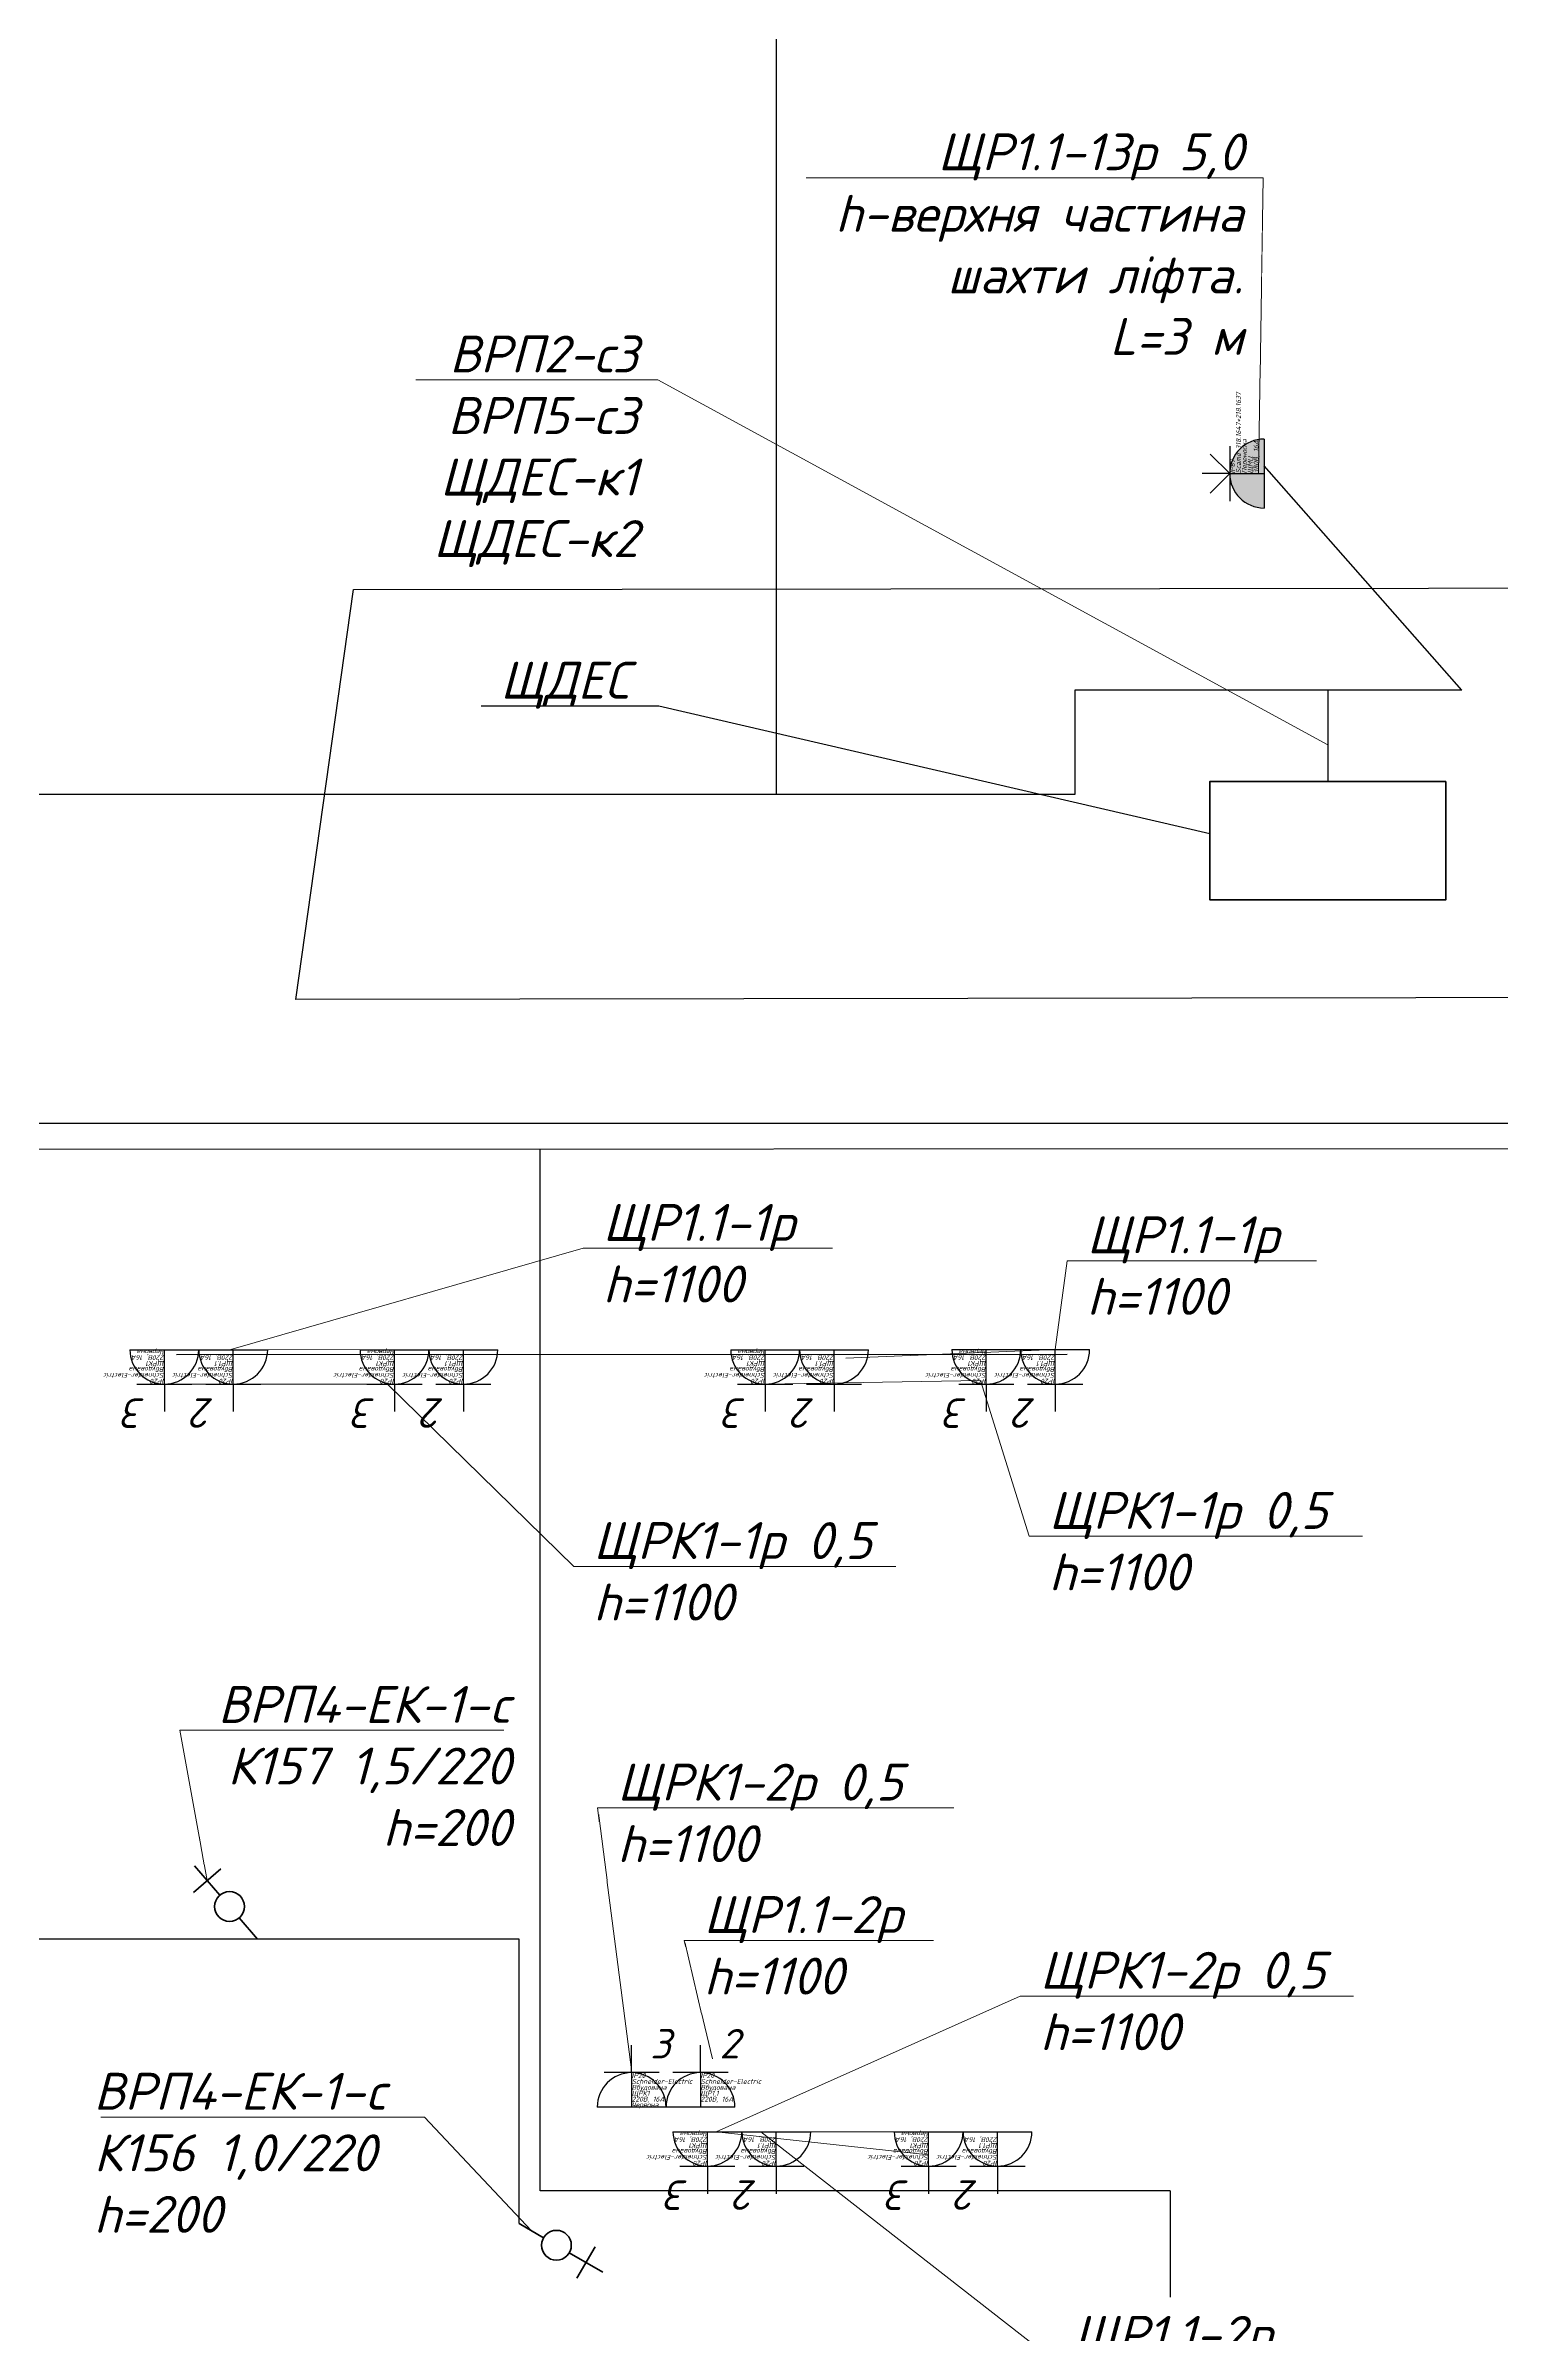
# Model space of a CAD drawing. Header units: millimetres. Extents: x -164867 to 807677, y -316775 to 513985.
# Drawn here: x -41479 to -34083, y 246605 to 258233 of the extents above; entities that cross this region are included whole.
import ezdxf
from ezdxf import colors
from ezdxf.entities.mleader import LeaderData, LeaderLine
from ezdxf.enums import TextEntityAlignment as Align
from ezdxf.math import Vec2, Vec3

# ---------------------------------------------------------------- set-up
doc = ezdxf.new("R2010")
doc.units = ezdxf.units.MM
doc.layers.add('E_Hidden atributes', color=2, linetype='Continuous', plot=False)
for name, color, linetype, lineweight in [('E_В лотку', 5, 'Kabl_in_Lotok', 30), ('E_В лотку_аварійні', 1, 'Kabl_in_Lotok', 30), ('E_Обладнання', 84, 'Continuous', 35), ('E_Позначення', 7, 'Continuous', 15), ('E_Розп. мережі', 5, 'Continuous', 30), ('E_Щити', 1, 'Continuous', 50)]:
    doc.layers.add(name, color=color, linetype=linetype, lineweight=lineweight)
doc.layers.add('E_Зміни', color=7, linetype='Continuous')
doc.styles.add('GOST 2.304', font='isocpeui.ttf')
doc.styles.add('ISO', font='isocpeui.ttf')
doc.styles.add('orientation to layout', font='isocpeui.ttf')
doc.styles.add('ГОСТ 2.304', font='isocpeui.ttf')
doc.linetypes.add('Kabl_in_Lotok', pattern='A,10,[130,ltypeshp.shx,S=1,R=0,X=0,Y=0],1,[130,ltypeshp.shx,S=1,R=90,X=0,Y=-1],1,[130,ltypeshp.shx,S=1,R=0,X=0,Y=0],10', length=22)
doc.linetypes.add('Kabl_in_Tube', pattern='A,10,[133,ltypeshp.shx,S=1,R=0,X=0,Y=0],10', length=20)

# ---------------------------------------------------------------- blocks, each defined once
blk = doc.blocks.new('_None')
blk = doc.blocks.new('*U506')
at = {"color": 0, "linetype": 'Continuous', "lineweight": 30}
for p, q in [((0, 275), (0, 415)), ((0, 275), (0, 415)), ((0, 275), (0, 415)), ((140, 275), (-140, 275)), ((0, 275), (0, 100)), ((175, 100), (-175, 100))]:
    blk.add_line(p, q, dxfattribs=at)
blk.add_arc((0, 100), 175, 0, 180, dxfattribs=at)
at = {"color": 0, "style": 'orientation to layout'}
blk.add_attdef('AMOUNT', text='', height=150, dxfattribs=at).set_placement((147, 422), align=Align.MIDDLE_CENTER)
at = {"layer": 'E_Hidden atributes', "style": 'GOST 2.304'}
for tag, p in [('IP', (0, 248)), ('VENDOR', (0, 218)), ('INSTALATION', (0, 188)), ('LOCATION', (0, 158)), ('COLOR', (0, 100)), ('VOLTAGE_CURRENT', (0, 128))]:
    blk.add_attdef(tag, p, '', height=25, dxfattribs=at)
blk = doc.blocks.new('*U508')
h = blk.add_hatch(color=0)
h.dxf.hatch_style = 1
h.paths.add_polyline_path([(175, 100, 1), (-175, 100)])
at = {"color": 0, "lineweight": 30}
for q in [(-99, 374), (99, 374)]:
    blk.add_line((0, 275), q, dxfattribs=at)
at = {"color": 0, "linetype": 'Continuous', "lineweight": 30}
for p, q in [((0, 275), (0, 415)), ((0, 275), (0, 415)), ((0, 275), (0, 415)), ((140, 275), (-140, 275)), ((0, 275), (0, 100)), ((175, 100), (-175, 100))]:
    blk.add_line(p, q, dxfattribs=at)
blk.add_arc((0, 100), 175, 0, 180, dxfattribs=at)
at = {"color": 0, "style": 'orientation to layout'}
blk.add_attdef('AMOUNT', text='', height=150, dxfattribs=at).set_placement((147, 422), align=Align.MIDDLE_CENTER)
at = {"layer": 'E_Hidden atributes', "style": 'GOST 2.304'}
for tag, p in [('IP', (0, 248)), ('VENDOR', (0, 218)), ('INSTALATION', (0, 188)), ('LOCATION', (0, 158)), ('COLOR', (0, 100)), ('VOLTAGE_CURRENT', (0, 128))]:
    blk.add_attdef(tag, p, '', height=25, dxfattribs=at)
blk = doc.blocks.new('электровывод')
at = {"color": 0, "linetype": 'ByBlock', "lineweight": -2}
for p, q in [((-122.6, 123.9), (-204.8, 207)), ((-202.4, 127.2), (-125, 203.7)), ((-59.5, 60.1), (0, 0))]:
    blk.add_line(p, q, dxfattribs=at)
blk.add_circle((-91, 92), 44.9, dxfattribs=at)

msp = doc.modelspace()

# ---------------------------------------------------------------- linework, layer by layer
at = {"layer": 'E_В лотку', "ltscale": 100}
for points in [[(-37767.19, 265623.54), (-37767.19, 254427.95)], [(-34282.62, 254958.88), (-36249.92, 254958.88), (-36249.92, 254427.95), (-42603.4, 254427.95), (-42603.4, 252626.73)], [(-42603.4, 250858.22), (-42603.4, 252626.73), (24513.14, 252644.1)]]:
    msp.add_lwpolyline(points, dxfattribs=at)
at = {"layer": 'E_В лотку', "linetype": 'Kabl_in_Tube', "ltscale": 70}
msp.add_lwpolyline([(-34282.62, 254958.88), (-35287.45, 256098.1)], dxfattribs=at)
at = {"layer": 'E_В лотку_аварійні', "ltscale": 100}
msp.add_lwpolyline([(-45332.62, 251307.54), (-45332.62, 252757.54), (28547.38, 252757.54), (28547.38, 266523.91)], dxfattribs=at)
at = {"layer": 'E_Розп. мережі'}
for points in [[(-35764.4, 247333.54), (-38965.97, 247333.54), (-38965.97, 252626.73)], [(-36288.27, 251583.5), (-40814.86, 251581.8)], [(-39072.43, 247166.88), (-39072.43, 248612.88), (-42603.4, 248612.88), (-42603.4, 249254.85)], [(-35764.4, 247333.54), (-35764.4, 244333.54), (-39023.22, 244333.54), (-39023.22, 237167.87)]]:
    msp.add_lwpolyline(points, dxfattribs=at)
at = {"layer": 'E_Щити'}
msp.add_lwpolyline([(-34363.97, 254493.54), (-34363.97, 253893.54), (-35563.97, 253893.54), (-35563.97, 254493.54)], close=True, dxfattribs=at)

# ---------------------------------------------------------------- block references
at = {"layer": 'E_Обладнання', "color": 175, "true_color": 0x4554a5, "rotation": 89.99999999999999}
msp.add_blockref('*U508', (-35187.45, 256059.03), dxfattribs=at).add_auto_attribs({'INSTALATION': 'Переносна', 'IP': 'IP67', 'VENDOR': 'Scame 318.1647+218.1637', 'LOCATION': 'ЩМЦ', 'VOLTAGE_CURRENT': '380В, 16А'})
at = {"layer": 'E_Обладнання', "color": 1, "rotation": 180}
for p in [(-40875.83, 251707.54), (-39706.38, 251707.54), (-37822.92, 251707.54), (-36699.1, 251707.55), (-38116.26, 247734.03), (-36992.44, 247734.04)]:
    msp.add_blockref('*U506', p, dxfattribs=at).add_auto_attribs({'AMOUNT': '3', 'INSTALATION': 'Вбудована', 'IP': 'IP20', 'VENDOR': 'Schneider-Electric', 'LOCATION': 'ЩРК1', 'VOLTAGE_CURRENT': '220В, 16А', 'COLOR': 'Червона'})
at = {"layer": 'E_Обладнання', "rotation": 180}
for p in [(-40525.83, 251707.54), (-39356.38, 251707.54), (-37472.92, 251707.54), (-36349.1, 251707.55), (-37766.26, 247734.03), (-36642.44, 247734.04)]:
    msp.add_blockref('*U506', p, dxfattribs=at).add_auto_attribs({'AMOUNT': '2', 'INSTALATION': 'Вбудована', 'IP': 'IP20', 'VENDOR': 'Schneider-Electric', 'LOCATION': 'ЩР1.1', 'VOLTAGE_CURRENT': '220В, 16А'})
at = {"layer": 'E_Обладнання', "xscale": -1.687500000021705, "yscale": 1.687500000021705, "zscale": 1.687500000021704}
for p, rotation in [((-40401.85, 248612.88), 85.51933324086905), ((-39072.43, 247166.88), 284.4892115701171)]:
    msp.add_blockref('электровывод', p, dxfattribs=dict(at, rotation=rotation))
at = {"layer": 'E_Обладнання', "color": 1}
msp.add_blockref('*U506', (-38501.45, 247659.02), dxfattribs=at).add_auto_attribs({'AMOUNT': '3', 'INSTALATION': 'Вбудована', 'IP': 'IP20', 'VENDOR': 'Schneider-Electric', 'LOCATION': 'ЩРК1', 'VOLTAGE_CURRENT': '220В, 16А', 'COLOR': 'Червона'})
at = {"layer": 'E_Обладнання'}
msp.add_blockref('*U506', (-38151.45, 247659.02), dxfattribs=at).add_auto_attribs({'AMOUNT': '2', 'INSTALATION': 'Вбудована', 'IP': 'IP20', 'VENDOR': 'Schneider-Electric', 'LOCATION': 'ЩР1.1', 'VOLTAGE_CURRENT': '220В, 16А'})

# ---------------------------------------------------------------- next in the draw order: leaders
at = {"layer": 'E_Позначення'}
ml = msp.add_multileader_mtext('Standard', dxfattribs=at)
ml.set_content('ЩР1.1-13р 5,0\\Ph-верхня частина\\Pшахти ліфта.\\PL=3 м', color=256, style='ГОСТ 2.304')
ml.set_leader_properties(color=256, linetype='ByLayer', lineweight=-1)
ml.set_arrow_properties(name='NONE')
ml.build(insert=Vec2(0, 0))
ml.multileader.update_dxf_attribs({"has_dogleg": 0, "text_left_attachment_type": 6, "text_right_attachment_type": 6, "text_top_attachment_type": 10, "dogleg_length": 0, "arrow_head_size": 1})
ctx = ml.context
ctx.base_point, ctx.char_height, ctx.arrow_head_size, ctx.landing_gap_size, ctx.plane_origin = Vec3(-37678.62, 257562.32), 187.5, 1, 100, Vec3(-37740.81, 254991.04)
ctx.left_attachment, ctx.right_attachment, ctx.text_align_type = 6, 6, 2
notes = []
notes.append((ctx, [(1, (1, 1, 0), (-35292.4, 257562.32), (-1, 0), 0, [(0, [(-35315.63, 256059.03)], 0, [])])]))
ctx.mtext.insert, ctx.mtext.alignment, ctx.mtext.flow_direction = Vec3(-35392.4, 257787.32), 3, 5
ctx.mtext.has_bg_fill, ctx.mtext.bg_color, ctx.mtext.bg_scale_factor, ctx.mtext.bg_transparency, ctx.mtext.use_window_bg_color = 1, -1027028792, 1.5, 0, 1
at = {"layer": 'E_Позначення', "color": 7, "lineweight": 9}
ml = msp.add_multileader_mtext('Standard', dxfattribs=at)
ml.set_content('ЩДЕС', color=7, style='ISO')
ml.set_leader_properties()
ml.set_arrow_properties(name='NONE')
ml.build(insert=Vec2(0, 0))
ml.multileader.update_dxf_attribs({"has_text_frame": 1, "text_left_attachment_type": 7, "text_right_attachment_type": 8, "dogleg_length": 100, "arrow_head_size": 200})
ctx = ml.context
ctx.base_point, ctx.char_height, ctx.arrow_head_size, ctx.landing_gap_size, ctx.plane_origin = Vec3(-39228.49, 254877.7), 187.5, 200, 50, Vec3(-80735.01, 250377.72)
ctx.left_attachment, ctx.right_attachment, ctx.text_align_type = 7, 8, 2
notes.append((ctx, [(0, (1, 1, 0), (-38362.86, 254877.7), (-1, 0), 100, [(0, [(-35563.87, 254228.58)], 0, [])])]))
ctx.mtext.insert, ctx.mtext.alignment, ctx.mtext.line_spacing_factor, ctx.mtext.flow_direction = Vec3(-38512.86, 255102.7), 3, 0.72, 5
ctx.mtext.has_bg_fill, ctx.mtext.bg_color, ctx.mtext.bg_scale_factor, ctx.mtext.bg_transparency, ctx.mtext.use_window_bg_color = 1, -1027028792, 1.5, 0, 1
at = {"layer": 'E_Позначення'}
ml = msp.add_multileader_mtext('Standard', dxfattribs=at)
ml.set_content('ЩР1.1-1р\\Ph=1100', color=256, style='ГОСТ 2.304')
ml.set_leader_properties(color=256, linetype='ByLayer', lineweight=-1)
ml.set_arrow_properties(name='NONE')
ml.build(insert=Vec2(0, 0))
ml.multileader.update_dxf_attribs({"has_dogleg": 0, "text_left_attachment_type": 6, "text_right_attachment_type": 6, "text_top_attachment_type": 10, "dogleg_length": 0, "arrow_head_size": 1})
ctx = ml.context
ctx.base_point, ctx.char_height, ctx.arrow_head_size, ctx.landing_gap_size, ctx.plane_origin = Vec3(-38747.85, 252122.63), 187.5, 1, 100, Vec3(-39819.42, 250848.85)
ctx.left_attachment, ctx.right_attachment = 6, 6
notes.append((ctx, [(0, (1, 1, 0), (-38747.85, 252122.63), (1, 0), 0, [(0, [(-39303.45, 251607.54), (-40538.23, 251608.54)], 0, [])])]))
ctx.mtext.insert, ctx.mtext.flow_direction = Vec3(-38647.85, 252347.63), 5
ctx.mtext.has_bg_fill, ctx.mtext.bg_color, ctx.mtext.bg_scale_factor, ctx.mtext.bg_transparency, ctx.mtext.use_window_bg_color = 1, -1027028792, 1.5, 0, 1
ml = msp.add_multileader_mtext('Standard', dxfattribs=at)
ml.set_content('ЩР1.1-1р\\Ph=1100', color=256, style='ГОСТ 2.304')
ml.set_leader_properties(color=256, linetype='ByLayer', lineweight=-1)
ml.set_arrow_properties(name='NONE')
ml.build(insert=Vec2(0, 0))
ml.multileader.update_dxf_attribs({"has_dogleg": 0, "text_left_attachment_type": 6, "text_right_attachment_type": 6, "text_top_attachment_type": 10, "dogleg_length": 0, "arrow_head_size": 1})
ctx = ml.context
ctx.base_point, ctx.char_height, ctx.arrow_head_size, ctx.landing_gap_size, ctx.plane_origin = Vec3(-36288.27, 252059.71), 187.5, 1, 100, Vec3(-37571.08, 250725.4)
ctx.left_attachment, ctx.right_attachment = 6, 6
notes.append((ctx, [(0, (1, 1, 0), (-36288.27, 252059.71), (1, 0), 0, [(1, [(-37413.71, 251564.99), (-36349.1, 251607.55)], 0, [])])]))
ctx.mtext.insert, ctx.mtext.flow_direction = Vec3(-36188.27, 252284.71), 5
ctx.mtext.has_bg_fill, ctx.mtext.bg_color, ctx.mtext.bg_scale_factor, ctx.mtext.bg_transparency, ctx.mtext.use_window_bg_color = 1, -1027028792, 1.5, 0, 1
ml = msp.add_multileader_mtext('Standard', dxfattribs=at)
ml.set_content('ЩРК1-1р 0,5 \\Ph=1100', color=256, style='ГОСТ 2.304')
ml.set_leader_properties(color=256, linetype='ByLayer', lineweight=-1)
ml.set_arrow_properties(name='NONE')
ml.build(insert=Vec2(0, 0))
ml.multileader.update_dxf_attribs({"has_dogleg": 0, "text_left_attachment_type": 6, "text_right_attachment_type": 6, "text_top_attachment_type": 10, "dogleg_length": 0, "arrow_head_size": 1})
ctx = ml.context
ctx.base_point, ctx.char_height, ctx.arrow_head_size, ctx.landing_gap_size, ctx.plane_origin = Vec3(-36481.44, 250659.45), 187.5, 1, 100, Vec3(-42413.81, 251763.32)
ctx.left_attachment, ctx.right_attachment = 6, 6
notes.append((ctx, [(0, (1, 1, 0), (-36481.44, 250659.45), (1, 0), 0, [(1, [(-37822.92, 251432.54), (-36727.86, 251451.14)], 0, [])])]))
ctx.mtext.insert, ctx.mtext.flow_direction = Vec3(-36381.44, 250884.45), 5
ctx.mtext.has_bg_fill, ctx.mtext.bg_color, ctx.mtext.bg_scale_factor, ctx.mtext.bg_transparency, ctx.mtext.use_window_bg_color = 1, -1027028792, 1.5, 0, 1
ml = msp.add_multileader_mtext('Standard', dxfattribs=at)
ml.set_content('ЩРК1-2р 0,5   \\Ph=1100', color=256, style='ГОСТ 2.304')
ml.set_leader_properties(color=256, linetype='ByLayer', lineweight=-1)
ml.set_arrow_properties(name='NONE')
ml.build(insert=Vec2(0, 0))
ml.multileader.update_dxf_attribs({"has_dogleg": 0, "text_left_attachment_type": 6, "text_right_attachment_type": 6, "text_top_attachment_type": 10, "dogleg_length": 0, "arrow_head_size": 1})
ctx = ml.context
ctx.base_point, ctx.char_height, ctx.arrow_head_size, ctx.landing_gap_size, ctx.plane_origin = Vec3(-38674.15, 249278.93), 187.5, 1, 100, Vec3(-42442.64, 248911.43)
ctx.left_attachment, ctx.right_attachment = 6, 6
notes.append((ctx, [(0, (1, 1, 0), (-38674.15, 249278.93), (1, 0), 0, [(0, [(-38501.45, 247949.2)], 0, [])])]))
ctx.mtext.insert, ctx.mtext.flow_direction = Vec3(-38574.15, 249503.93), 5
ctx.mtext.has_bg_fill, ctx.mtext.bg_color, ctx.mtext.bg_scale_factor, ctx.mtext.bg_transparency, ctx.mtext.use_window_bg_color = 1, -1027028792, 1.5, 0, 1
ml = msp.add_multileader_mtext('Standard', dxfattribs=at)
ml.set_content('ВРП4-ЕК-1-c\\PК156 1,0/220\\Ph=200', color=256, style='ГОСТ 2.304')
ml.set_leader_properties(color=256, linetype='ByLayer', lineweight=-1)
ml.set_arrow_properties(name='NONE')
ml.build(insert=Vec2(0, 0))
ml.multileader.update_dxf_attribs({"has_dogleg": 0, "text_left_attachment_type": 6, "text_right_attachment_type": 6, "dogleg_length": 0, "arrow_head_size": 1})
ctx = ml.context
ctx.base_point, ctx.char_height, ctx.arrow_head_size, ctx.landing_gap_size, ctx.plane_origin = Vec3(-41334.24, 247708.14), 187.5, 1, 100, Vec3(-18029.65, 245676.18)
ctx.left_attachment, ctx.right_attachment = 6, 6
notes.append((ctx, [(1, (1, 1, 0), (-39553.27, 247708.14), (-1, 0), 0, [(0, [(-39010.75, 247130.99)], 0, [])])]))
ctx.mtext.insert, ctx.mtext.flow_direction = Vec3(-41234.24, 247933.14), 5
ctx.mtext.has_bg_fill, ctx.mtext.bg_color, ctx.mtext.bg_scale_factor, ctx.mtext.bg_transparency, ctx.mtext.use_window_bg_color = 1, -1027028792, 1.5, 0, 1
for ctx, leaders in notes:
    for number, flags, end, landing, length, lines in leaders:
        leader = LeaderData()
        leader.index, (leader.has_last_leader_line, leader.has_dogleg_vector, leader.attachment_direction) = number, flags
        leader.last_leader_point, leader.dogleg_vector, leader.dogleg_length = Vec3(end), Vec3(landing), length
        for number, points, colour, breaks in lines:
            line = LeaderLine()
            line.index, line.vertices, line.color, line.breaks = number, Vec3.list(points), colors.encode_raw_color(colour), breaks
            leader.lines.append(line)
        ctx.leaders.append(leader)

# ---------------------------------------------------------------- next in the draw order: leaders
ml = msp.add_multileader_mtext('Standard', dxfattribs=at)
ml.set_content('ВРП2-с3\\PВРП5-с3\\PЩДЕС-к1\\PЩДЕС-к2', color=256, style='ГОСТ 2.304')
ml.set_leader_properties(color=256, linetype='ByLayer', lineweight=-1)
ml.set_arrow_properties(name='NONE')
ml.build(insert=Vec2(0, 0))
ml.multileader.update_dxf_attribs({"has_dogleg": 0, "text_left_attachment_type": 6, "text_right_attachment_type": 6, "dogleg_length": 0, "arrow_head_size": 1})
ctx = ml.context
ctx.base_point, ctx.char_height, ctx.arrow_head_size, ctx.landing_gap_size, ctx.plane_origin = Vec3(-39674.17, 256535.16), 187.5, 1, 100, Vec3(-14139.97, 252333.99)
ctx.left_attachment, ctx.right_attachment, ctx.text_align_type = 6, 6, 2
notes = []
notes.append((ctx, [(1, (1, 1, 0), (-38368.35, 256535.16), (-1, 0), 0, [(0, [(-34963.97, 254680.33)], 0, [])])]))
ctx.mtext.insert, ctx.mtext.alignment, ctx.mtext.flow_direction = Vec3(-38468.35, 256760.16), 3, 5
ctx.mtext.has_bg_fill, ctx.mtext.bg_color, ctx.mtext.bg_scale_factor, ctx.mtext.bg_transparency, ctx.mtext.use_window_bg_color = 1, -1027028792, 1.5, 0, 1
ml = msp.add_multileader_mtext('Standard', dxfattribs=at)
ml.set_content('ЩРК1-1р 0,5\\Ph=1100', color=256, style='ГОСТ 2.304')
ml.set_leader_properties(color=256, linetype='ByLayer', lineweight=-1)
ml.set_arrow_properties(name='NONE')
ml.build(insert=Vec2(0, 0))
ml.multileader.update_dxf_attribs({"has_dogleg": 0, "text_left_attachment_type": 6, "text_right_attachment_type": 6, "text_top_attachment_type": 10, "dogleg_length": 0, "arrow_head_size": 1})
ctx = ml.context
ctx.base_point, ctx.char_height, ctx.arrow_head_size, ctx.landing_gap_size, ctx.plane_origin = Vec3(-38795.89, 250506.43), 187.5, 1, 100, Vec3(-37997.61, 247689.76)
ctx.left_attachment, ctx.right_attachment = 6, 6
notes.append((ctx, [(0, (1, 1, 0), (-38795.89, 250506.43), (1, 0), 0, [(0, [(-40885.1, 251432.79), (-39742.6, 251432.54)], 0, [])])]))
ctx.mtext.insert, ctx.mtext.flow_direction = Vec3(-38695.89, 250731.43), 5
ctx.mtext.has_bg_fill, ctx.mtext.bg_color, ctx.mtext.bg_scale_factor, ctx.mtext.bg_transparency, ctx.mtext.use_window_bg_color = 1, -1027028792, 1.5, 0, 1
ml = msp.add_multileader_mtext('Standard', dxfattribs=at)
ml.set_content('ЩРК1-2р 0,5 \\Ph=1100', color=256, style='ГОСТ 2.304')
ml.set_leader_properties(color=256, linetype='ByLayer', lineweight=-1)
ml.set_arrow_properties(name='NONE')
ml.build(insert=Vec2(0, 0))
ml.multileader.update_dxf_attribs({"has_dogleg": 0, "text_left_attachment_type": 6, "text_right_attachment_type": 6, "text_top_attachment_type": 10, "dogleg_length": 0, "arrow_head_size": 1})
ctx = ml.context
ctx.base_point, ctx.char_height, ctx.arrow_head_size, ctx.landing_gap_size, ctx.plane_origin = Vec3(-36526.65, 248323.08), 187.5, 1, 100, Vec3(-45284.24, 248042.1)
ctx.left_attachment, ctx.right_attachment = 6, 6
notes.append((ctx, [(0, (1, 1, 0), (-36526.65, 248323.08), (1, 0), 0, [(1, [(-36992.44, 247515.86), (-38072.44, 247634.03)], 0, [])])]))
ctx.mtext.insert, ctx.mtext.flow_direction = Vec3(-36426.65, 248548.08), 5
ctx.mtext.has_bg_fill, ctx.mtext.bg_color, ctx.mtext.bg_scale_factor, ctx.mtext.bg_transparency, ctx.mtext.use_window_bg_color = 1, -1027028792, 1.5, 0, 1
for ctx, leaders in notes:
    for number, flags, end, landing, length, lines in leaders:
        leader = LeaderData()
        leader.index, (leader.has_last_leader_line, leader.has_dogleg_vector, leader.attachment_direction) = number, flags
        leader.last_leader_point, leader.dogleg_vector, leader.dogleg_length = Vec3(end), Vec3(landing), length
        for number, points, colour, breaks in lines:
            line = LeaderLine()
            line.index, line.vertices, line.color, line.breaks = number, Vec3.list(points), colors.encode_raw_color(colour), breaks
            leader.lines.append(line)
        ctx.leaders.append(leader)

# ---------------------------------------------------------------- next in the draw order: linework, layer by layer
at = {"layer": 'E_В лотку', "ltscale": 100}
msp.add_lwpolyline([(-34963.97, 254958.88), (-34963.97, 254493.54)], dxfattribs=at)
at = {"layer": 'E_Зміни', "color": 1}
msp.add_lwpolyline([(-39915.39, 255469.15), (-33086.22, 255478.5), (-33379.11, 253396.1), (-40208.28, 253386.75)], close=True, dxfattribs=at)

# ---------------------------------------------------------------- next in the draw order: leaders
at = {"layer": 'E_Позначення'}
ml = msp.add_multileader_mtext('Standard', dxfattribs=at)
ml.set_content('ВРП4-ЕК-1-c\\PК157 1,5/220\\Ph=200', color=256, style='ГОСТ 2.304')
ml.set_leader_properties(color=256, linetype='ByLayer', lineweight=-1)
ml.set_arrow_properties(name='NONE')
ml.build(insert=Vec2(0, 0))
ml.multileader.update_dxf_attribs({"has_dogleg": 0, "text_left_attachment_type": 6, "text_right_attachment_type": 6, "dogleg_length": 0, "arrow_head_size": 1})
ctx = ml.context
ctx.base_point, ctx.char_height, ctx.arrow_head_size, ctx.landing_gap_size, ctx.plane_origin = Vec3(-40796.72, 249673.57), 187.5, 1, 100, Vec3(-19359.07, 247122.18)
ctx.left_attachment, ctx.right_attachment, ctx.text_align_type = 6, 6, 2
notes = []
notes.append((ctx, [(0, (1, 1, 0), (-40796.72, 249673.57), (1, 0), 0, [(0, [(-40658.66, 248910.04)], 0, [])])]))
ctx.mtext.insert, ctx.mtext.alignment, ctx.mtext.flow_direction = Vec3(-39115.75, 249898.57), 3, 5
ctx.mtext.has_bg_fill, ctx.mtext.bg_color, ctx.mtext.bg_scale_factor, ctx.mtext.bg_transparency, ctx.mtext.use_window_bg_color = 1, -1027028792, 1.5, 0, 1
ml = msp.add_multileader_mtext('Standard', dxfattribs=at)
ml.set_content('ЩР1.1-2р\\Ph=1100', color=256, style='ГОСТ 2.304')
ml.set_leader_properties(color=256, linetype='ByLayer', lineweight=-1)
ml.set_arrow_properties(name='NONE')
ml.build(insert=Vec2(0, 0))
ml.multileader.update_dxf_attribs({"has_dogleg": 0, "text_left_attachment_type": 6, "text_right_attachment_type": 6, "text_top_attachment_type": 10, "dogleg_length": 0, "arrow_head_size": 1})
ctx = ml.context
ctx.base_point, ctx.char_height, ctx.arrow_head_size, ctx.landing_gap_size, ctx.plane_origin = Vec3(-38235.03, 248606.07), 187.5, 1, 100, Vec3(-37678.02, 247659.39)
ctx.left_attachment, ctx.right_attachment = 6, 6
notes.append((ctx, [(0, (1, 1, 0), (-38235.03, 248606.07), (1, 0), 0, [(0, [(-38090.48, 248004.03)], 0, [])])]))
ctx.mtext.insert, ctx.mtext.flow_direction = Vec3(-38135.03, 248831.07), 5
ctx.mtext.has_bg_fill, ctx.mtext.bg_color, ctx.mtext.bg_scale_factor, ctx.mtext.bg_transparency, ctx.mtext.use_window_bg_color = 1, -1027028792, 1.5, 0, 1
ml = msp.add_multileader_mtext('Standard', dxfattribs=at)
ml.set_content('ЩР1.1-2р\\Ph=1100', color=256, style='ГОСТ 2.304')
ml.set_leader_properties(color=256, linetype='ByLayer', lineweight=-1)
ml.set_arrow_properties(name='NONE')
ml.build(insert=Vec2(0, 0))
ml.multileader.update_dxf_attribs({"has_dogleg": 0, "text_left_attachment_type": 6, "text_right_attachment_type": 6, "text_top_attachment_type": 10, "dogleg_length": 0, "arrow_head_size": 1})
ctx = ml.context
ctx.base_point, ctx.char_height, ctx.arrow_head_size, ctx.landing_gap_size, ctx.plane_origin = Vec3(-36357.42, 246473.1), 187.5, 1, 100, Vec3(-41938.42, 246010.05)
ctx.left_attachment, ctx.right_attachment = 6, 6
notes.append((ctx, [(0, (1, 1, 0), (-36357.42, 246473.1), (1, 0), 0, [(1, [(-36642.44, 247634.04), (-37845.64, 247634.03)], 0, [])])]))
ctx.mtext.insert, ctx.mtext.flow_direction = Vec3(-36257.42, 246698.1), 5
ctx.mtext.has_bg_fill, ctx.mtext.bg_color, ctx.mtext.bg_scale_factor, ctx.mtext.bg_transparency, ctx.mtext.use_window_bg_color = 1, -1027028792, 1.5, 0, 1
for ctx, leaders in notes:
    for number, flags, end, landing, length, lines in leaders:
        leader = LeaderData()
        leader.index, (leader.has_last_leader_line, leader.has_dogleg_vector, leader.attachment_direction) = number, flags
        leader.last_leader_point, leader.dogleg_vector, leader.dogleg_length = Vec3(end), Vec3(landing), length
        for number, points, colour, breaks in lines:
            line = LeaderLine()
            line.index, line.vertices, line.color, line.breaks = number, Vec3.list(points), colors.encode_raw_color(colour), breaks
            leader.lines.append(line)
        ctx.leaders.append(leader)

doc.saveas('drawing.dxf')
